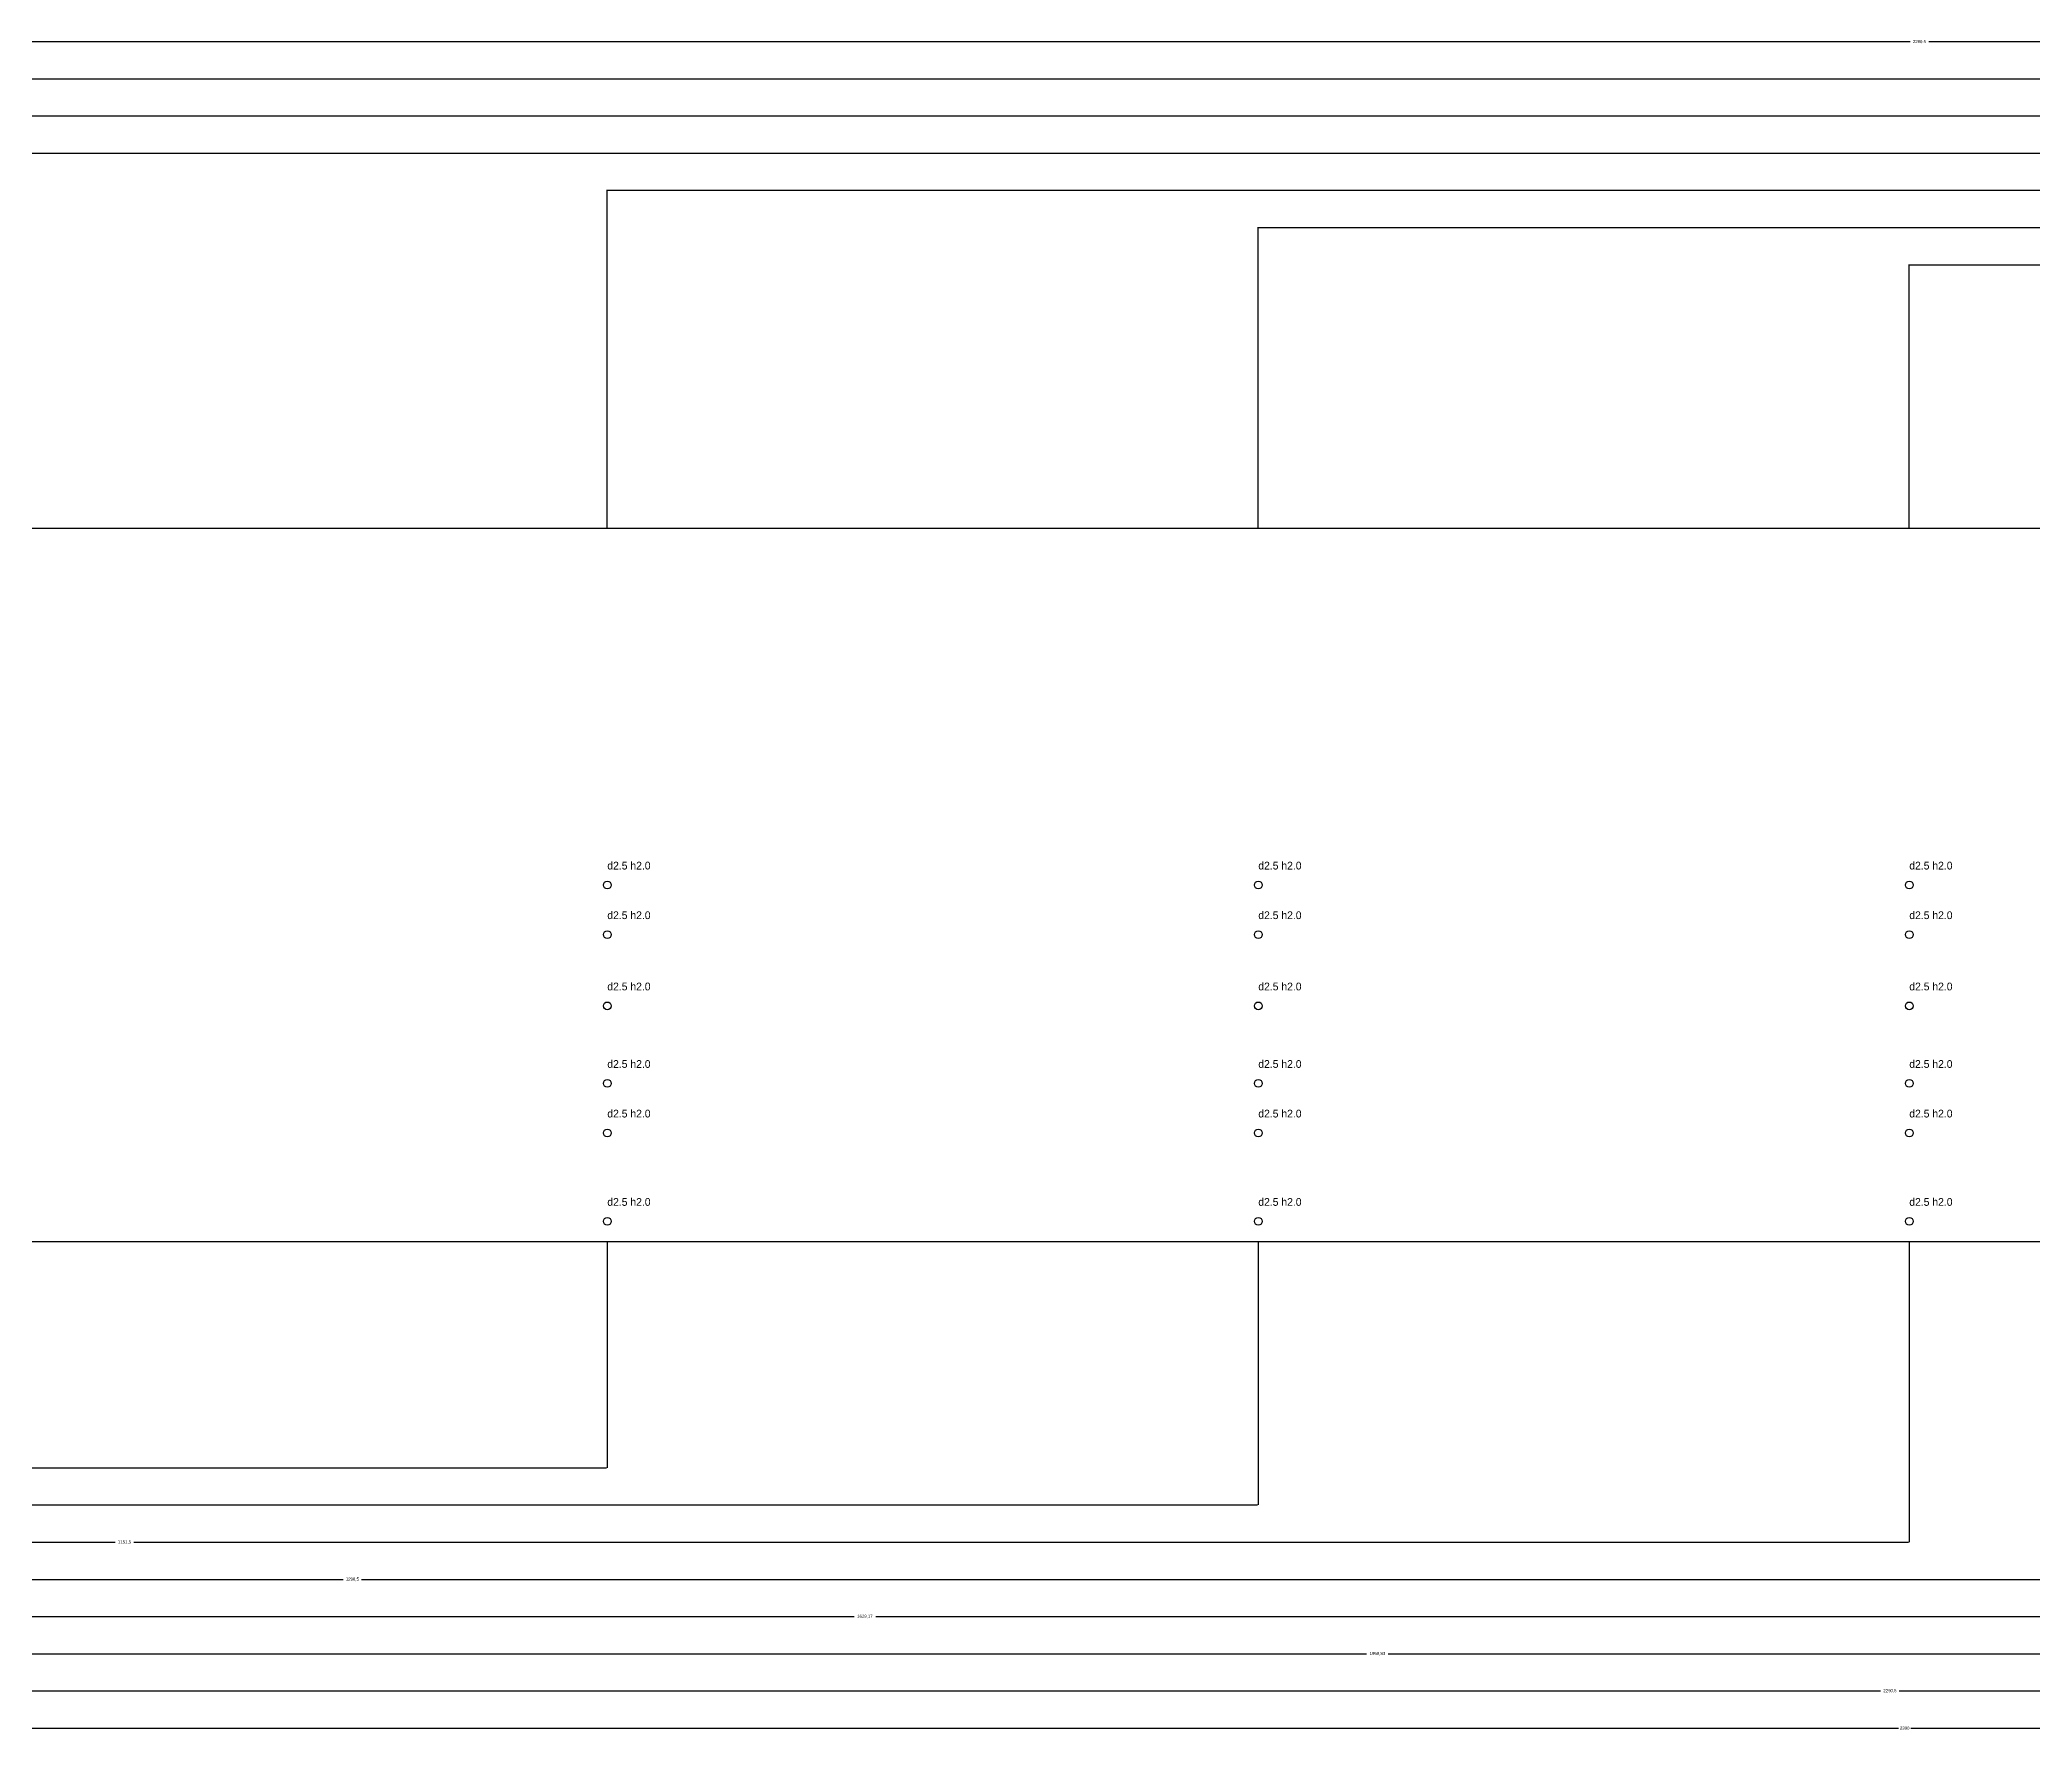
# Model space of a CAD drawing. Header units: metres. Extents: x -122 to 2460, y -158 to 388.
# Drawn here: x 548 to 1191, y -158 to 388 of the extents above; entities that cross this region are included whole.
import ezdxf

# ---------------------------------------------------------------- set-up
doc = ezdxf.new("R2010")
doc.units = ezdxf.units.M
for name, color, linetype in [('ANNOTATION', 6, 'Continuous'), ('CUT', 1, 'Continuous'), ('DIMENSION', 3, 'Continuous'), ('DRILL', 5, 'Continuous')]:
    doc.layers.add(name, color=color, linetype=linetype)
doc.dimstyles.get("Standard").update_dxf_attribs({"dimtxt": 2.5, "dimasz": 2.5, "dimexe": 1.25, "dimexo": 0.625, "dimtad": 1, "dimtxsty": 'Standard', "dimcen": 2.5, "dimazin": 3, "dimtfac": 1, "dimtmove": 0, "dimatfit": 3})

# ---------------------------------------------------------------- blocks, each defined once
blk = doc.blocks.new('_CLOSEDFILLED')
at = {"color": 0, "linetype": 'ByBlock'}
blk.add_solid([(-1, 0.2), (0, 0), (-1, -0.2)], dxfattribs=at)
blk = doc.blocks.new('*D5')
for p, q in [((0, 0), (0, -73)), ((731.5, 0), (731.5, -73)), ((0.25, -73), (363.25, -73)), ((368.25, -73), (731.25, -73))]:
    blk.add_line(p, q)
at = {"layer": 'Defpoints'}
for p in [(0, 0), (731.5, 0), (0, -73)]:
    blk.add_point(p, dxfattribs=at)
at = {"layer": 'DIMENSION', "xscale": 0.25, "yscale": 0.25, "rotation": 180}
blk.add_blockref('_CLOSEDFILLED', (0, -73), dxfattribs=at)
at = {"layer": 'DIMENSION', "xscale": 0.25, "yscale": 0.25}
blk.add_blockref('_CLOSEDFILLED', (731.5, -73), dxfattribs=at)
at = {"layer": 'DIMENSION', "insert": (365.75, -73), "char_height": 1, "attachment_point": 5}
blk.add_mtext('731,5', dxfattribs=at)
blk = doc.blocks.new('*D6')
for p, q in [((0, 0), (0, -85)), ((941.5, 0), (941.5, -85)), ((0.25, -85), (468.25, -85)), ((473.25, -85), (941.25, -85))]:
    blk.add_line(p, q)
at = {"layer": 'Defpoints'}
for p in [(0, 0), (941.5, 0), (0, -85)]:
    blk.add_point(p, dxfattribs=at)
at = {"layer": 'DIMENSION', "xscale": 0.25, "yscale": 0.25, "rotation": 180}
blk.add_blockref('_CLOSEDFILLED', (0, -85), dxfattribs=at)
at = {"layer": 'DIMENSION', "xscale": 0.25, "yscale": 0.25}
blk.add_blockref('_CLOSEDFILLED', (941.5, -85), dxfattribs=at)
at = {"layer": 'DIMENSION', "insert": (470.75, -85), "char_height": 1, "attachment_point": 5}
blk.add_mtext('941,5', dxfattribs=at)
blk = doc.blocks.new('*D7')
for p, q in [((0, 0), (0, -97)), ((1151.5, 0), (1151.5, -97)), ((0.25, -97), (572.75, -97)), ((578.75, -97), (1151.25, -97))]:
    blk.add_line(p, q)
at = {"layer": 'Defpoints'}
for p in [(0, 0), (1151.5, 0), (0, -97)]:
    blk.add_point(p, dxfattribs=at)
at = {"layer": 'DIMENSION', "xscale": 0.25, "yscale": 0.25, "rotation": 180}
blk.add_blockref('_CLOSEDFILLED', (0, -97), dxfattribs=at)
at = {"layer": 'DIMENSION', "xscale": 0.25, "yscale": 0.25}
blk.add_blockref('_CLOSEDFILLED', (1151.5, -97), dxfattribs=at)
at = {"layer": 'DIMENSION', "insert": (575.75, -97), "char_height": 1, "attachment_point": 5}
blk.add_mtext('1151,5', dxfattribs=at)
blk = doc.blocks.new('*D8')
for p, q in [((0, 0), (0, -109)), ((1298.5, 0), (1298.5, -109)), ((0.25, -109), (646.25, -109)), ((652.25, -109), (1298.25, -109))]:
    blk.add_line(p, q)
at = {"layer": 'Defpoints'}
for p in [(0, 0), (1298.5, 0), (0, -109)]:
    blk.add_point(p, dxfattribs=at)
at = {"layer": 'DIMENSION', "xscale": 0.25, "yscale": 0.25, "rotation": 180}
blk.add_blockref('_CLOSEDFILLED', (0, -109), dxfattribs=at)
at = {"layer": 'DIMENSION', "xscale": 0.25, "yscale": 0.25}
blk.add_blockref('_CLOSEDFILLED', (1298.5, -109), dxfattribs=at)
at = {"layer": 'DIMENSION', "insert": (649.25, -109), "char_height": 1, "attachment_point": 5}
blk.add_mtext('1298,5', dxfattribs=at)
blk = doc.blocks.new('*D9')
for p, q in [((0, 0), (0, -121)), ((1629.17, 0), (1629.17, -121)), ((0.25, -121), (811.085, -121)), ((818.085, -121), (1628.92, -121))]:
    blk.add_line(p, q)
at = {"layer": 'Defpoints'}
for p in [(0, 0), (1629.17, 0), (0, -121)]:
    blk.add_point(p, dxfattribs=at)
at = {"layer": 'DIMENSION', "xscale": 0.25, "yscale": 0.25, "rotation": 180}
blk.add_blockref('_CLOSEDFILLED', (0, -121), dxfattribs=at)
at = {"layer": 'DIMENSION', "xscale": 0.25, "yscale": 0.25}
blk.add_blockref('_CLOSEDFILLED', (1629.17, -121), dxfattribs=at)
at = {"layer": 'DIMENSION', "insert": (814.585, -121), "char_height": 1, "attachment_point": 5}
blk.add_mtext('1629,17', dxfattribs=at)
blk = doc.blocks.new('*D10')
for p, q in [((0, 0), (0, -133)), ((1959.83, 0), (1959.83, -133)), ((0.25, -133), (976.415, -133)), ((983.415, -133), (1959.58, -133))]:
    blk.add_line(p, q)
at = {"layer": 'Defpoints'}
for p in [(0, 0), (1959.83, 0), (0, -133)]:
    blk.add_point(p, dxfattribs=at)
at = {"layer": 'DIMENSION', "xscale": 0.25, "yscale": 0.25, "rotation": 180}
blk.add_blockref('_CLOSEDFILLED', (0, -133), dxfattribs=at)
at = {"layer": 'DIMENSION', "xscale": 0.25, "yscale": 0.25}
blk.add_blockref('_CLOSEDFILLED', (1959.83, -133), dxfattribs=at)
at = {"layer": 'DIMENSION', "insert": (979.915, -133), "char_height": 1, "attachment_point": 5}
blk.add_mtext('1959,83', dxfattribs=at)
blk = doc.blocks.new('*D11')
for p, q in [((0, 0), (0, -145)), ((2290.5, 0), (2290.5, -145)), ((0.25, -145), (1142.25, -145)), ((1148.25, -145), (2290.25, -145))]:
    blk.add_line(p, q)
at = {"layer": 'Defpoints'}
for p in [(0, 0), (2290.5, 0), (0, -145)]:
    blk.add_point(p, dxfattribs=at)
at = {"layer": 'DIMENSION', "xscale": 0.25, "yscale": 0.25, "rotation": 180}
blk.add_blockref('_CLOSEDFILLED', (0, -145), dxfattribs=at)
at = {"layer": 'DIMENSION', "xscale": 0.25, "yscale": 0.25}
blk.add_blockref('_CLOSEDFILLED', (2290.5, -145), dxfattribs=at)
at = {"layer": 'DIMENSION', "insert": (1145.25, -145), "char_height": 1, "attachment_point": 5}
blk.add_mtext('2290,5', dxfattribs=at)
blk = doc.blocks.new('*D12')
for p, q in [((0, 0), (0, -157)), ((2300, 0), (2300, -157)), ((0.25, -157), (1148, -157)), ((1152, -157), (2299.75, -157))]:
    blk.add_line(p, q)
at = {"layer": 'Defpoints'}
for p in [(0, 0), (2300, 0), (0, -157)]:
    blk.add_point(p, dxfattribs=at)
at = {"layer": 'DIMENSION', "xscale": 0.25, "yscale": 0.25, "rotation": 180}
blk.add_blockref('_CLOSEDFILLED', (0, -157), dxfattribs=at)
at = {"layer": 'DIMENSION', "xscale": 0.25, "yscale": 0.25}
blk.add_blockref('_CLOSEDFILLED', (2300, -157), dxfattribs=at)
at = {"layer": 'DIMENSION', "insert": (1150, -157), "char_height": 1, "attachment_point": 5}
blk.add_mtext('2300', dxfattribs=at)
blk = doc.blocks.new('*D18')
for p, q in [((1722.75, 315), (1151.25, 315)), ((1151.5, 230), (1151.5, 315)), ((2300.25, 315), (1728.75, 315)), ((2300, 230), (2300, 315))]:
    blk.add_line(p, q)
at = {"layer": 'Defpoints'}
for p in [(2300, 315), (1151.5, 230), (2300, 230)]:
    blk.add_point(p, dxfattribs=at)
at = {"layer": 'DIMENSION', "xscale": 0.25, "yscale": 0.25}
blk.add_blockref('_CLOSEDFILLED', (1151.5, 315), dxfattribs=at)
at = {"layer": 'DIMENSION', "xscale": 0.25, "yscale": 0.25, "rotation": 180}
blk.add_blockref('_CLOSEDFILLED', (2300, 315), dxfattribs=at)
at = {"layer": 'DIMENSION', "insert": (1725.75, 315), "char_height": 1, "attachment_point": 5}
blk.add_mtext('1148,5', dxfattribs=at)
blk = doc.blocks.new('*D19')
for p, q in [((1617.75, 327), (941.25, 327)), ((941.5, 230), (941.5, 327)), ((2300.25, 327), (1623.75, 327)), ((2300, 230), (2300, 327))]:
    blk.add_line(p, q)
at = {"layer": 'Defpoints'}
for p in [(2300, 327), (941.5, 230), (2300, 230)]:
    blk.add_point(p, dxfattribs=at)
at = {"layer": 'DIMENSION', "xscale": 0.25, "yscale": 0.25}
blk.add_blockref('_CLOSEDFILLED', (941.5, 327), dxfattribs=at)
at = {"layer": 'DIMENSION', "xscale": 0.25, "yscale": 0.25, "rotation": 180}
blk.add_blockref('_CLOSEDFILLED', (2300, 327), dxfattribs=at)
at = {"layer": 'DIMENSION', "insert": (1620.75, 327), "char_height": 1, "attachment_point": 5}
blk.add_mtext('1358,5', dxfattribs=at)
blk = doc.blocks.new('*D20')
for p, q in [((1512.75, 339), (731.25, 339)), ((731.5, 230), (731.5, 339)), ((2300.25, 339), (1518.75, 339)), ((2300, 230), (2300, 339))]:
    blk.add_line(p, q)
at = {"layer": 'Defpoints'}
for p in [(2300, 339), (731.5, 230), (2300, 230)]:
    blk.add_point(p, dxfattribs=at)
at = {"layer": 'DIMENSION', "xscale": 0.25, "yscale": 0.25}
blk.add_blockref('_CLOSEDFILLED', (731.5, 339), dxfattribs=at)
at = {"layer": 'DIMENSION', "xscale": 0.25, "yscale": 0.25, "rotation": 180}
blk.add_blockref('_CLOSEDFILLED', (2300, 339), dxfattribs=at)
at = {"layer": 'DIMENSION', "insert": (1515.75, 339), "char_height": 1, "attachment_point": 5}
blk.add_mtext('1568,5', dxfattribs=at)
blk = doc.blocks.new('*D21')
for p, q in [((1407.75, 351), (521.25, 351)), ((521.5, 230), (521.5, 351)), ((2300.25, 351), (1413.75, 351)), ((2300, 230), (2300, 351))]:
    blk.add_line(p, q)
at = {"layer": 'Defpoints'}
for p in [(2300, 351), (521.5, 230), (2300, 230)]:
    blk.add_point(p, dxfattribs=at)
at = {"layer": 'DIMENSION', "xscale": 0.25, "yscale": 0.25}
blk.add_blockref('_CLOSEDFILLED', (521.5, 351), dxfattribs=at)
at = {"layer": 'DIMENSION', "xscale": 0.25, "yscale": 0.25, "rotation": 180}
blk.add_blockref('_CLOSEDFILLED', (2300, 351), dxfattribs=at)
at = {"layer": 'DIMENSION', "insert": (1410.75, 351), "char_height": 1, "attachment_point": 5}
blk.add_mtext('1778,5', dxfattribs=at)
blk = doc.blocks.new('*D22')
for p, q in [((1302.75, 363), (311.25, 363)), ((311.5, 230), (311.5, 363)), ((2300.25, 363), (1308.75, 363)), ((2300, 230), (2300, 363))]:
    blk.add_line(p, q)
at = {"layer": 'Defpoints'}
for p in [(2300, 363), (311.5, 230), (2300, 230)]:
    blk.add_point(p, dxfattribs=at)
at = {"layer": 'DIMENSION', "xscale": 0.25, "yscale": 0.25}
blk.add_blockref('_CLOSEDFILLED', (311.5, 363), dxfattribs=at)
at = {"layer": 'DIMENSION', "xscale": 0.25, "yscale": 0.25, "rotation": 180}
blk.add_blockref('_CLOSEDFILLED', (2300, 363), dxfattribs=at)
at = {"layer": 'DIMENSION', "insert": (1305.75, 363), "char_height": 1, "attachment_point": 5}
blk.add_mtext('1988,5', dxfattribs=at)
blk = doc.blocks.new('*D23')
for p, q in [((1197.75, 375), (101.25, 375)), ((101.5, 230), (101.5, 375)), ((2300.25, 375), (1203.75, 375)), ((2300, 230), (2300, 375))]:
    blk.add_line(p, q)
at = {"layer": 'Defpoints'}
for p in [(2300, 375), (101.5, 230), (2300, 230)]:
    blk.add_point(p, dxfattribs=at)
at = {"layer": 'DIMENSION', "xscale": 0.25, "yscale": 0.25}
blk.add_blockref('_CLOSEDFILLED', (101.5, 375), dxfattribs=at)
at = {"layer": 'DIMENSION', "xscale": 0.25, "yscale": 0.25, "rotation": 180}
blk.add_blockref('_CLOSEDFILLED', (2300, 375), dxfattribs=at)
at = {"layer": 'DIMENSION', "insert": (1200.75, 375), "char_height": 1, "attachment_point": 5}
blk.add_mtext('2198,5', dxfattribs=at)
blk = doc.blocks.new('*D24')
for p, q in [((1151.75, 387), (9.25, 387)), ((9.5, 230), (9.5, 387)), ((2300.25, 387), (1157.75, 387)), ((2300, 230), (2300, 387))]:
    blk.add_line(p, q)
at = {"layer": 'Defpoints'}
for p in [(2300, 387), (9.5, 230), (2300, 230)]:
    blk.add_point(p, dxfattribs=at)
at = {"layer": 'DIMENSION', "xscale": 0.25, "yscale": 0.25}
blk.add_blockref('_CLOSEDFILLED', (9.5, 387), dxfattribs=at)
at = {"layer": 'DIMENSION', "xscale": 0.25, "yscale": 0.25, "rotation": 180}
blk.add_blockref('_CLOSEDFILLED', (2300, 387), dxfattribs=at)
at = {"layer": 'DIMENSION', "insert": (1154.75, 387), "char_height": 1, "attachment_point": 5}
blk.add_mtext('2290,5', dxfattribs=at)

msp = doc.modelspace()

# ---------------------------------------------------------------- linework, layer by layer
at = {"layer": 'CUT'}
msp.add_lwpolyline([(0, 0), (2300, 0), (2300, 230), (0, 230)], close=True, dxfattribs=at)
at = {"layer": 'DRILL'}
for points in [[(730.25, 115), (730.345, 115.478), (730.616, 115.884), (731.022, 116.155), (731.5, 116.25), (731.978, 116.155), (732.384, 115.884), (732.655, 115.478), (732.75, 115), (732.655, 114.522), (732.384, 114.116), (731.978, 113.845), (731.5, 113.75), (731.022, 113.845), (730.616, 114.116), (730.345, 114.522)], [(940.25, 115), (940.345, 115.478), (940.616, 115.884), (941.022, 116.155), (941.5, 116.25), (941.978, 116.155), (942.384, 115.884), (942.655, 115.478), (942.75, 115), (942.655, 114.522), (942.384, 114.116), (941.978, 113.845), (941.5, 113.75), (941.022, 113.845), (940.616, 114.116), (940.345, 114.522)], [(1150.25, 115), (1150.35, 115.478), (1150.62, 115.884), (1151.02, 116.155), (1151.5, 116.25), (1151.98, 116.155), (1152.38, 115.884), (1152.65, 115.478), (1152.75, 115), (1152.65, 114.522), (1152.38, 114.116), (1151.98, 113.845), (1151.5, 113.75), (1151.02, 113.845), (1150.62, 114.116), (1150.35, 114.522)], [(730.25, 99), (730.345, 99.4784), (730.616, 99.8839), (731.022, 100.155), (731.5, 100.25), (731.978, 100.155), (732.384, 99.8839), (732.655, 99.4784), (732.75, 99), (732.655, 98.5216), (732.384, 98.1161), (731.978, 97.8451), (731.5, 97.75), (731.022, 97.8451), (730.616, 98.1161), (730.345, 98.5216)], [(940.25, 99), (940.345, 99.4784), (940.616, 99.8839), (941.022, 100.155), (941.5, 100.25), (941.978, 100.155), (942.384, 99.8839), (942.655, 99.4784), (942.75, 99), (942.655, 98.5216), (942.384, 98.1161), (941.978, 97.8451), (941.5, 97.75), (941.022, 97.8451), (940.616, 98.1161), (940.345, 98.5216)], [(1150.25, 99), (1150.35, 99.4784), (1150.62, 99.8839), (1151.02, 100.155), (1151.5, 100.25), (1151.98, 100.155), (1152.38, 99.8839), (1152.65, 99.4784), (1152.75, 99), (1152.65, 98.5216), (1152.38, 98.1161), (1151.98, 97.8451), (1151.5, 97.75), (1151.02, 97.8451), (1150.62, 98.1161), (1150.35, 98.5216)], [(730.25, 76), (730.345, 76.4784), (730.616, 76.8839), (731.022, 77.1548), (731.5, 77.25), (731.978, 77.1548), (732.384, 76.8839), (732.655, 76.4784), (732.75, 76), (732.655, 75.5216), (732.384, 75.1161), (731.978, 74.8451), (731.5, 74.75), (731.022, 74.8451), (730.616, 75.1161), (730.345, 75.5216)], [(940.25, 76), (940.345, 76.4784), (940.616, 76.8839), (941.022, 77.1548), (941.5, 77.25), (941.978, 77.1548), (942.384, 76.8839), (942.655, 76.4784), (942.75, 76), (942.655, 75.5216), (942.384, 75.1161), (941.978, 74.8451), (941.5, 74.75), (941.022, 74.8451), (940.616, 75.1161), (940.345, 75.5216)], [(1150.25, 76), (1150.35, 76.4784), (1150.62, 76.8839), (1151.02, 77.1548), (1151.5, 77.25), (1151.98, 77.1548), (1152.38, 76.8839), (1152.65, 76.4784), (1152.75, 76), (1152.65, 75.5216), (1152.38, 75.1161), (1151.98, 74.8451), (1151.5, 74.75), (1151.02, 74.8451), (1150.62, 75.1161), (1150.35, 75.5216)], [(730.25, 51), (730.345, 51.4784), (730.616, 51.8839), (731.022, 52.1548), (731.5, 52.25), (731.978, 52.1548), (732.384, 51.8839), (732.655, 51.4784), (732.75, 51), (732.655, 50.5216), (732.384, 50.1161), (731.978, 49.8451), (731.5, 49.75), (731.022, 49.8451), (730.616, 50.1161), (730.345, 50.5216)], [(940.25, 51), (940.345, 51.4784), (940.616, 51.8839), (941.022, 52.1548), (941.5, 52.25), (941.978, 52.1548), (942.384, 51.8839), (942.655, 51.4784), (942.75, 51), (942.655, 50.5216), (942.384, 50.1161), (941.978, 49.8451), (941.5, 49.75), (941.022, 49.8451), (940.616, 50.1161), (940.345, 50.5216)], [(1150.25, 51), (1150.35, 51.4784), (1150.62, 51.8839), (1151.02, 52.1548), (1151.5, 52.25), (1151.98, 52.1548), (1152.38, 51.8839), (1152.65, 51.4784), (1152.75, 51), (1152.65, 50.5216), (1152.38, 50.1161), (1151.98, 49.8451), (1151.5, 49.75), (1151.02, 49.8451), (1150.62, 50.1161), (1150.35, 50.5216)], [(730.25, 35), (730.345, 35.4784), (730.616, 35.8839), (731.022, 36.1548), (731.5, 36.25), (731.978, 36.1548), (732.384, 35.8839), (732.655, 35.4784), (732.75, 35), (732.655, 34.5216), (732.384, 34.1161), (731.978, 33.8451), (731.5, 33.75), (731.022, 33.8451), (730.616, 34.1161), (730.345, 34.5216)], [(940.25, 35), (940.345, 35.4784), (940.616, 35.8839), (941.022, 36.1548), (941.5, 36.25), (941.978, 36.1548), (942.384, 35.8839), (942.655, 35.4784), (942.75, 35), (942.655, 34.5216), (942.384, 34.1161), (941.978, 33.8451), (941.5, 33.75), (941.022, 33.8451), (940.616, 34.1161), (940.345, 34.5216)], [(1150.25, 35), (1150.35, 35.4784), (1150.62, 35.8839), (1151.02, 36.1548), (1151.5, 36.25), (1151.98, 36.1548), (1152.38, 35.8839), (1152.65, 35.4784), (1152.75, 35), (1152.65, 34.5216), (1152.38, 34.1161), (1151.98, 33.8451), (1151.5, 33.75), (1151.02, 33.8451), (1150.62, 34.1161), (1150.35, 34.5216)], [(730.25, 6.5), (730.345, 6.97835), (730.616, 7.38388), (731.022, 7.65485), (731.5, 7.75), (731.978, 7.65485), (732.384, 7.38388), (732.655, 6.97835), (732.75, 6.5), (732.655, 6.02165), (732.384, 5.61612), (731.978, 5.34515), (731.5, 5.25), (731.022, 5.34515), (730.616, 5.61612), (730.345, 6.02165)], [(940.25, 6.5), (940.345, 6.97835), (940.616, 7.38388), (941.022, 7.65485), (941.5, 7.75), (941.978, 7.65485), (942.384, 7.38388), (942.655, 6.97835), (942.75, 6.5), (942.655, 6.02165), (942.384, 5.61612), (941.978, 5.34515), (941.5, 5.25), (941.022, 5.34515), (940.616, 5.61612), (940.345, 6.02165)], [(1150.25, 6.5), (1150.35, 6.97835), (1150.62, 7.38388), (1151.02, 7.65485), (1151.5, 7.75), (1151.98, 7.65485), (1152.38, 7.38388), (1152.65, 6.97835), (1152.75, 6.5), (1152.65, 6.02165), (1152.38, 5.61612), (1151.98, 5.34515), (1151.5, 5.25), (1151.02, 5.34515), (1150.62, 5.61612), (1150.35, 6.02165)]]:
    msp.add_lwpolyline(points, close=True, dxfattribs=at)

# ---------------------------------------------------------------- texts
at = {"layer": 'ANNOTATION'}
for p in [(731.5, 120), (941.5, 120), (1151.5, 120), (731.5, 104), (941.5, 104), (1151.5, 104), (731.5, 81), (941.5, 81), (1151.5, 81), (731.5, 56), (941.5, 56), (1151.5, 56), (731.5, 40), (941.5, 40), (1151.5, 40), (731.5, 11.5), (941.5, 11.5), (1151.5, 11.5)]:
    msp.add_text('d2.5 h2.0', height=2.5, dxfattribs=at).set_placement(p)

# ---------------------------------------------------------------- dimensions: what is measured, and where the dimension line sits
at = {"layer": 'DIMENSION'}
for base, p1, p2, picture, middle in [((2300, 387), (2300, 230), (9.5, 230), '*D24', (1154.75, 387)), ((2300, 375), (2300, 230), (101.5, 230), '*D23', (1200.75, 375)), ((2300, 363), (2300, 230), (311.5, 230), '*D22', (1305.75, 363)), ((2300, 351), (2300, 230), (521.5, 230), '*D21', (1410.75, 351)), ((2300, 339), (2300, 230), (731.5, 230), '*D20', (1515.75, 339)), ((2300, 327), (2300, 230), (941.5, 230), '*D19', (1620.75, 327)), ((2300, 315), (2300, 230), (1151.5, 230), '*D18', (1725.75, 315)), ((0, -73), (0, 0), (731.5, 0), '*D5', (365.75, -73)), ((0, -85), (0, 0), (941.5, 0), '*D6', (470.75, -85)), ((0, -97), (0, 0), (1151.5, 0), '*D7', (575.75, -97)), ((0, -109), (0, 0), (1298.5, 0), '*D8', (649.25, -109)), ((0, -121), (0, 0), (1629.17, 0), '*D9', (814.585, -121)), ((0, -133), (0, 0), (1959.83, 0), '*D10', (979.915, -133)), ((0, -145), (0, 0), (2290.5, 0), '*D11', (1145.25, -145)), ((0, -157), (0, 0), (2300, 0), '*D12', (1150, -157))]:
    dim = msp.add_linear_dim(base=base, p1=p1, p2=p2, dimstyle='Standard', dxfattribs=at)
    dim.commit()
    dim.dimension.update_dxf_attribs({"geometry": picture, "text_midpoint": middle})

doc.saveas('drawing.dxf')
